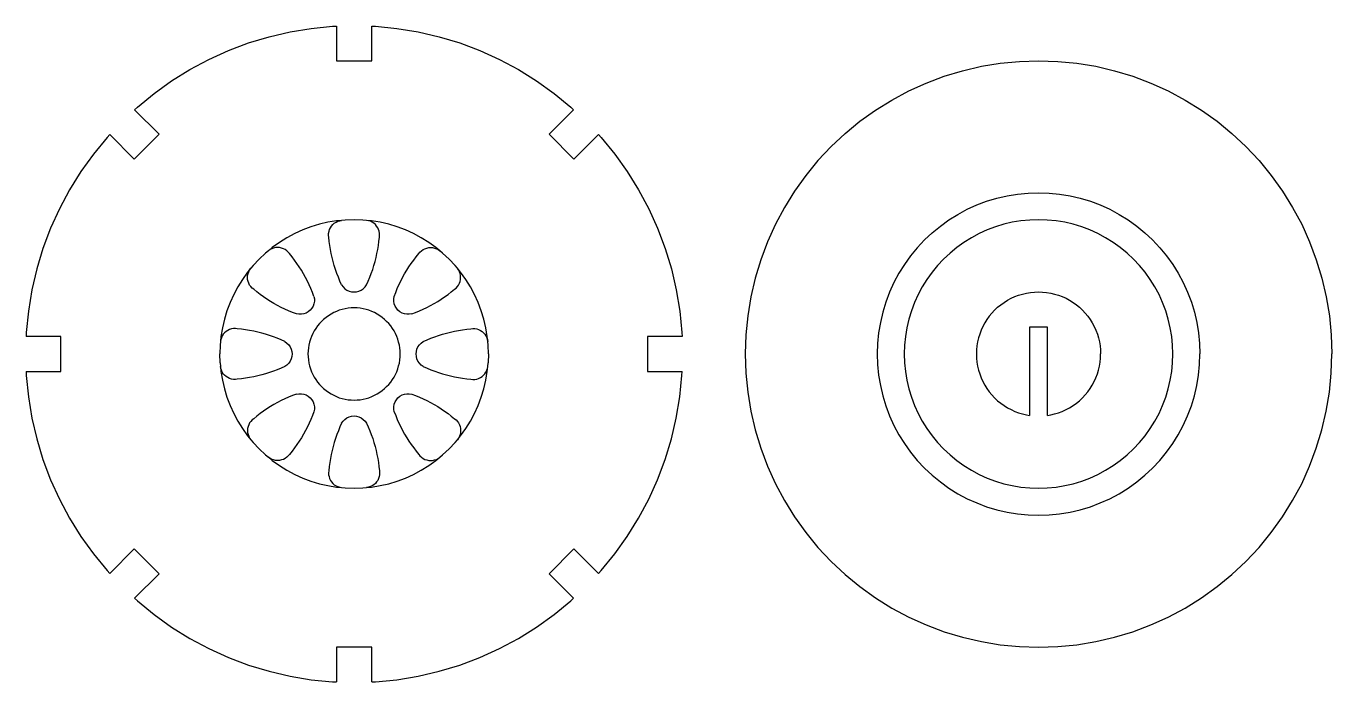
# Model space of a CAD drawing. Extents: x -264 to 264, y -276 to 276.
# Drawn here: x 111.2 to 254.2, y -28.7 to 43.1 of the extents above; entities that cross this region are included whole.
import ezdxf

# ---------------------------------------------------------------- set-up
doc = ezdxf.new("R2010")
doc.units = 0
doc.header["$MEASUREMENT"] = 0
doc.layers.get('0').update_dxf_attribs({"linetype": 'CONTINUOUS'})

msp = doc.modelspace()

# ---------------------------------------------------------------- linework, layer by layer
for p, q in [((142.42, 42.84), (144.76, 43.07)), ((144.76, 43.07), (145.19, 43.08)), ((145.19, 43.08), (145.19, 39.29)), ((149.04, 43.08), (149.47, 43.07)), ((149.04, 39.29), (149.04, 43.08)), ((149.47, 43.07), (151.81, 42.84)), ((135.55, 41.24), (137.8, 41.92)), ((137.8, 41.92), (140.1, 42.46)), ((140.1, 42.46), (142.42, 42.84)), ((151.81, 42.84), (154.13, 42.46)), ((154.13, 42.46), (156.42, 41.92)), ((156.42, 41.92), (158.68, 41.24)), ((131.2, 39.44), (133.35, 40.41)), ((133.35, 40.41), (135.55, 41.24)), ((158.68, 41.24), (160.88, 40.41)), ((160.88, 40.41), (163.02, 39.44)), ((129.13, 38.33), (131.2, 39.44)), ((145.19, 39.29), (149.04, 39.29)), ((163.02, 39.44), (165.1, 38.33)), ((213.74, 38.2), (215.79, 38.68)), ((215.79, 38.68), (217.86, 39.02)), ((217.86, 39.02), (219.95, 39.22)), ((219.95, 39.22), (222.05, 39.29)), ((222.05, 39.29), (224.15, 39.22)), ((224.15, 39.22), (226.24, 39.02)), ((226.24, 39.02), (228.32, 38.68)), ((228.32, 38.68), (230.36, 38.2)), ((127.13, 37.08), (129.13, 38.33)), ((165.1, 38.33), (167.1, 37.08)), ((209.76, 36.85), (211.73, 37.59)), ((211.73, 37.59), (213.74, 38.2)), ((230.36, 38.2), (232.37, 37.59)), ((232.37, 37.59), (234.34, 36.85)), ((125.22, 35.71), (127.13, 37.08)), ((167.1, 37.08), (169.01, 35.71)), ((205.99, 34.99), (207.85, 35.98)), ((207.85, 35.98), (209.76, 36.85)), ((234.34, 36.85), (236.26, 35.98)), ((236.26, 35.98), (238.11, 34.99)), ((123.4, 34.22), (125.22, 35.71)), ((169.01, 35.71), (170.83, 34.22)), ((204.21, 33.88), (205.99, 34.99)), ((238.11, 34.99), (239.89, 33.88)), ((123.08, 33.93), (123.4, 34.22)), ((125.76, 31.25), (123.08, 33.93)), ((171.14, 33.93), (168.46, 31.25)), ((170.83, 34.22), (171.14, 33.93)), ((202.5, 32.66), (204.21, 33.88)), ((239.89, 33.88), (241.6, 32.66)), ((200.88, 31.32), (202.5, 32.66)), ((241.6, 32.66), (243.23, 31.32)), ((120.07, 30.89), (118.58, 29.07)), ((120.36, 31.21), (120.07, 30.89)), ((120.36, 31.21), (123.04, 28.53)), ((123.04, 28.53), (125.76, 31.25)), ((168.46, 31.25), (171.18, 28.53)), ((171.18, 28.53), (173.86, 31.21)), ((173.86, 31.21), (174.16, 30.89)), ((174.16, 30.89), (175.65, 29.07)), ((199.34, 29.89), (200.88, 31.32)), ((243.23, 31.32), (244.76, 29.89)), ((118.58, 29.07), (117.21, 27.16)), ((175.65, 29.07), (177.02, 27.16)), ((199.34, 29.89), (197.9, 28.35)), ((244.76, 29.89), (246.2, 28.35)), ((197.9, 28.35), (196.57, 26.73)), ((246.2, 28.35), (247.53, 26.73)), ((117.21, 27.16), (115.96, 25.16)), ((177.02, 27.16), (178.27, 25.16)), ((196.57, 26.73), (195.35, 25.02)), ((247.53, 26.73), (248.76, 25.02)), ((115.96, 25.16), (114.85, 23.09)), ((178.27, 25.16), (179.37, 23.09)), ((195.35, 25.02), (194.24, 23.23)), ((217.48, 24.24), (218.6, 24.5)), ((218.6, 24.5), (219.75, 24.69)), ((219.75, 24.69), (220.9, 24.8)), ((220.9, 24.8), (222.05, 24.84)), ((222.05, 24.84), (223.21, 24.8)), ((223.21, 24.8), (224.36, 24.69)), ((224.36, 24.69), (225.5, 24.5)), ((225.5, 24.5), (226.62, 24.24)), ((248.76, 25.02), (249.86, 23.23)), ((114.85, 23.09), (113.88, 20.94)), ((179.37, 23.09), (180.35, 20.94)), ((194.24, 23.23), (193.25, 21.38)), ((213.22, 22.47), (214.24, 23.02)), ((214.24, 23.02), (215.29, 23.5)), ((215.29, 23.5), (216.37, 23.9)), ((216.37, 23.9), (217.48, 24.24)), ((226.62, 24.24), (227.73, 23.9)), ((227.73, 23.9), (228.81, 23.5)), ((228.81, 23.5), (229.86, 23.02)), ((229.86, 23.02), (230.88, 22.47)), ((249.86, 23.23), (250.86, 21.38)), ((144.25, 21.6), (143.31, 21.38)), ((145.19, 21.75), (144.25, 21.6)), ((144.79, 21.35), (144.95, 21.5)), ((144.95, 21.5), (145.14, 21.61)), ((145.14, 21.61), (145.33, 21.71)), ((145.75, 21.81), (145.19, 21.75)), ((145.33, 21.71), (145.54, 21.77)), ((145.54, 21.77), (145.75, 21.81)), ((146.15, 21.85), (145.75, 21.81)), ((147.11, 21.88), (146.15, 21.85)), ((148.08, 21.85), (147.11, 21.88)), ((148.47, 21.81), (148.08, 21.85)), ((149.03, 21.75), (148.47, 21.81)), ((148.69, 21.77), (148.47, 21.81)), ((148.9, 21.71), (148.69, 21.77)), ((149.09, 21.61), (148.9, 21.71)), ((149.98, 21.6), (149.03, 21.75)), ((149.27, 21.5), (149.09, 21.61)), ((149.44, 21.35), (149.27, 21.5)), ((150.92, 21.38), (149.98, 21.6)), ((211.3, 21.19), (212.24, 21.86)), ((212.24, 21.86), (213.22, 22.47)), ((219.18, 21.6), (218.25, 21.38)), ((220.13, 21.75), (219.18, 21.6)), ((221.09, 21.85), (220.13, 21.75)), ((222.05, 21.88), (221.09, 21.85)), ((223.01, 21.85), (222.05, 21.88)), ((223.97, 21.75), (223.01, 21.85)), ((224.92, 21.6), (223.97, 21.75)), ((225.86, 21.38), (224.92, 21.6)), ((230.88, 22.47), (231.86, 21.86)), ((231.86, 21.86), (232.8, 21.19)), ((113.88, 20.94), (113.05, 18.74)), ((140.61, 20.36), (139.76, 19.91)), ((141.49, 20.76), (140.61, 20.36)), ((142.39, 21.1), (141.49, 20.76)), ((143.31, 21.38), (142.39, 21.1)), ((144.33, 20.39), (144.37, 20.61)), ((144.33, 20.17), (144.33, 20.39)), ((144.35, 19.96), (144.33, 20.17)), ((144.37, 20.61), (144.44, 20.81)), ((144.44, 20.81), (144.53, 21.01)), ((144.53, 21.01), (144.65, 21.19)), ((144.65, 21.19), (144.79, 21.35)), ((149.58, 21.19), (149.44, 21.35)), ((149.7, 21.01), (149.58, 21.19)), ((149.79, 20.81), (149.7, 21.01)), ((149.86, 20.61), (149.79, 20.81)), ((149.89, 20.39), (149.86, 20.61)), ((149.88, 19.96), (149.9, 20.17)), ((149.9, 20.17), (149.89, 20.39)), ((151.84, 21.1), (150.92, 21.38)), ((152.74, 20.76), (151.84, 21.1)), ((153.62, 20.36), (152.74, 20.76)), ((154.46, 19.91), (153.62, 20.36)), ((180.35, 20.94), (181.18, 18.74)), ((193.25, 21.38), (192.38, 19.47)), ((209.56, 19.67), (210.4, 20.46)), ((210.4, 20.46), (211.3, 21.19)), ((215.55, 20.36), (214.7, 19.91)), ((216.42, 20.76), (215.55, 20.36)), ((217.33, 21.1), (216.42, 20.76)), ((218.25, 21.38), (217.33, 21.1)), ((226.78, 21.1), (225.86, 21.38)), ((227.68, 20.76), (226.78, 21.1)), ((228.55, 20.36), (227.68, 20.76)), ((229.4, 19.91), (228.55, 20.36)), ((232.8, 21.19), (233.7, 20.46)), ((233.7, 20.46), (234.54, 19.67)), ((250.86, 21.38), (251.72, 19.47)), ((113.05, 18.74), (112.37, 16.49)), ((138.16, 18.84), (137.73, 18.48)), ((137.91, 18.61), (137.73, 18.48)), ((138.1, 18.71), (137.91, 18.61)), ((138.3, 18.78), (138.1, 18.71)), ((138.95, 19.4), (138.16, 18.84)), ((138.52, 18.83), (138.3, 18.78)), ((138.73, 18.84), (138.52, 18.83)), ((138.95, 18.83), (138.73, 18.84)), ((139.76, 19.91), (138.95, 19.4)), ((139.16, 18.78), (138.95, 18.83)), ((139.37, 18.71), (139.16, 18.78)), ((139.56, 18.61), (139.37, 18.71)), ((139.74, 18.49), (139.56, 18.61)), ((144.39, 19.51), (144.35, 19.96)), ((144.45, 19.06), (144.39, 19.51)), ((144.52, 18.61), (144.45, 19.06)), ((144.61, 18.17), (144.52, 18.61)), ((149.62, 18.17), (149.7, 18.61)), ((149.7, 18.61), (149.77, 19.06)), ((149.77, 19.06), (149.83, 19.51)), ((149.83, 19.51), (149.88, 19.96)), ((155.28, 19.4), (154.46, 19.91)), ((154.49, 18.49), (154.67, 18.61)), ((154.67, 18.61), (154.86, 18.71)), ((154.86, 18.71), (155.07, 18.78)), ((155.07, 18.78), (155.28, 18.83)), ((156.06, 18.84), (155.28, 19.4)), ((155.28, 18.83), (155.5, 18.84)), ((155.5, 18.84), (155.71, 18.83)), ((155.71, 18.83), (155.92, 18.78)), ((155.92, 18.78), (156.13, 18.71)), ((156.5, 18.48), (156.06, 18.84)), ((156.13, 18.71), (156.32, 18.61)), ((156.32, 18.61), (156.5, 18.48)), ((181.18, 18.74), (181.86, 16.49)), ((192.38, 19.47), (191.64, 17.5)), ((208.77, 18.82), (208.04, 17.93)), ((209.56, 19.67), (208.77, 18.82)), ((213.1, 18.84), (212.36, 18.23)), ((213.88, 19.4), (213.1, 18.84)), ((214.7, 19.91), (213.88, 19.4)), ((230.22, 19.4), (229.4, 19.91)), ((231, 18.84), (230.22, 19.4)), ((231.74, 18.23), (231, 18.84)), ((234.54, 19.67), (235.33, 18.82)), ((235.33, 18.82), (236.06, 17.93)), ((251.72, 19.47), (252.46, 17.5)), ((136.06, 16.87), (136.72, 17.57)), ((137.42, 18.23), (136.72, 17.57)), ((137.73, 18.48), (137.42, 18.23)), ((139.89, 18.34), (139.74, 18.49)), ((140.03, 18.17), (139.89, 18.34)), ((140.32, 17.82), (140.03, 18.17)), ((140.59, 17.46), (140.32, 17.82)), ((140.86, 17.1), (140.59, 17.46)), ((144.71, 17.73), (144.61, 18.17)), ((144.82, 17.29), (144.71, 17.73)), ((144.94, 16.86), (144.82, 17.29)), ((149.28, 16.86), (149.41, 17.29)), ((149.41, 17.29), (149.52, 17.73)), ((149.52, 17.73), (149.62, 18.17)), ((153.37, 17.1), (153.64, 17.46)), ((153.64, 17.46), (153.91, 17.82)), ((153.91, 17.82), (154.2, 18.17)), ((154.2, 18.17), (154.33, 18.34)), ((154.33, 18.34), (154.49, 18.49)), ((156.81, 18.23), (156.5, 18.48)), ((157.51, 17.57), (156.81, 18.23)), ((158.17, 16.87), (157.51, 17.57)), ((191.64, 17.5), (191.03, 15.49)), ((208.04, 17.93), (207.36, 16.99)), ((211.66, 17.57), (211, 16.87)), ((212.36, 18.23), (211.66, 17.57)), ((232.45, 17.57), (231.74, 18.23)), ((233.1, 16.87), (232.45, 17.57)), ((236.06, 17.93), (236.74, 16.99)), ((252.46, 17.5), (253.07, 15.49)), ((112.37, 16.49), (111.83, 14.19)), ((135.45, 16.13), (134.89, 15.34)), ((135.81, 16.56), (135.45, 16.13)), ((135.45, 15.56), (135.46, 15.77)), ((135.46, 15.77), (135.51, 15.99)), ((135.51, 15.99), (135.58, 16.19)), ((135.58, 16.19), (135.68, 16.38)), ((135.68, 16.38), (135.81, 16.56)), ((136.06, 16.87), (135.81, 16.56)), ((141.11, 16.72), (140.86, 17.1)), ((141.35, 16.34), (141.11, 16.72)), ((141.58, 15.95), (141.35, 16.34)), ((141.8, 15.56), (141.58, 15.95)), ((145.08, 16.43), (144.94, 16.86)), ((145.23, 16), (145.08, 16.43)), ((145.39, 15.58), (145.23, 16)), ((148.84, 15.58), (149, 16)), ((149, 16), (149.15, 16.43)), ((149.15, 16.43), (149.28, 16.86)), ((152.42, 15.56), (152.64, 15.95)), ((152.64, 15.95), (152.88, 16.34)), ((152.88, 16.34), (153.12, 16.72)), ((153.12, 16.72), (153.37, 17.1)), ((158.42, 16.56), (158.17, 16.87)), ((158.78, 16.13), (158.42, 16.56)), ((158.55, 16.38), (158.42, 16.56)), ((158.65, 16.19), (158.55, 16.38)), ((158.72, 15.99), (158.65, 16.19)), ((158.77, 15.77), (158.72, 15.99)), ((158.78, 15.56), (158.77, 15.77)), ((159.34, 15.34), (158.78, 16.13)), ((181.86, 16.49), (182.39, 14.19)), ((206.75, 16.01), (206.21, 14.99)), ((207.36, 16.99), (206.75, 16.01)), ((210.39, 16.13), (209.83, 15.34)), ((211, 16.87), (210.39, 16.13)), ((233.72, 16.13), (233.1, 16.87)), ((234.28, 15.34), (233.72, 16.13)), ((236.74, 16.99), (237.35, 16.01)), ((237.35, 16.01), (237.89, 14.99)), ((134.38, 14.53), (133.93, 13.68)), ((134.89, 15.34), (134.38, 14.53)), ((135.46, 15.34), (135.45, 15.56)), ((135.5, 15.13), (135.46, 15.34)), ((135.58, 14.92), (135.5, 15.13)), ((135.68, 14.73), (135.58, 14.92)), ((135.8, 14.55), (135.68, 14.73)), ((135.95, 14.4), (135.8, 14.55)), ((136.12, 14.26), (135.95, 14.4)), ((142.01, 15.16), (141.8, 15.56)), ((142.21, 14.75), (142.01, 15.16)), ((142.39, 14.34), (142.21, 14.75)), ((142.56, 13.92), (142.39, 14.34)), ((145.57, 15.16), (145.39, 15.58)), ((145.75, 14.75), (145.57, 15.16)), ((145.75, 14.75), (145.91, 14.53)), ((145.91, 14.53), (146.1, 14.33)), ((146.1, 14.33), (146.33, 14.18)), ((147.9, 14.18), (148.12, 14.33)), ((148.12, 14.33), (148.32, 14.53)), ((148.32, 14.53), (148.47, 14.75)), ((148.47, 14.75), (148.66, 15.16)), ((148.66, 15.16), (148.84, 15.58)), ((151.67, 13.92), (151.84, 14.34)), ((151.84, 14.34), (152.02, 14.75)), ((152.02, 14.75), (152.22, 15.16)), ((152.22, 15.16), (152.42, 15.56)), ((158.11, 14.26), (158.28, 14.4)), ((158.28, 14.4), (158.42, 14.55)), ((158.42, 14.55), (158.55, 14.73)), ((158.55, 14.73), (158.65, 14.92)), ((158.65, 14.92), (158.72, 15.13)), ((158.72, 15.13), (158.77, 15.34)), ((158.77, 15.34), (158.78, 15.56)), ((159.85, 14.53), (159.34, 15.34)), ((160.3, 13.68), (159.85, 14.53)), ((191.03, 15.49), (190.55, 13.44)), ((206.21, 14.99), (205.73, 13.94)), ((209.32, 14.53), (208.87, 13.68)), ((209.83, 15.34), (209.32, 14.53)), ((234.78, 14.53), (234.28, 15.34)), ((235.24, 13.68), (234.78, 14.53)), ((237.89, 14.99), (238.37, 13.94)), ((253.07, 15.49), (253.55, 13.44)), ((111.83, 14.19), (111.45, 11.87)), ((133.93, 13.68), (133.53, 12.8)), ((136.47, 13.97), (136.12, 14.26)), ((136.83, 13.7), (136.47, 13.97)), ((137.19, 13.43), (136.83, 13.7)), ((137.57, 13.18), (137.19, 13.43)), ((137.95, 12.94), (137.57, 13.18)), ((138.34, 12.71), (137.95, 12.94)), ((142.72, 13.49), (142.56, 13.92)), ((142.72, 13.49), (142.77, 13.22)), ((142.77, 12.95), (142.72, 12.68)), ((142.77, 13.22), (142.77, 12.95)), ((146.33, 14.18), (146.58, 14.06)), ((146.58, 14.06), (146.84, 13.99)), ((146.84, 13.99), (147.11, 13.97)), ((147.11, 13.97), (147.39, 13.99)), ((147.39, 13.99), (147.65, 14.06)), ((147.65, 14.06), (147.9, 14.18)), ((151.46, 13.22), (151.51, 13.49)), ((151.46, 12.95), (151.46, 13.22)), ((151.51, 12.68), (151.46, 12.95)), ((151.51, 13.49), (151.67, 13.92)), ((155.89, 12.71), (156.28, 12.94)), ((156.28, 12.94), (156.66, 13.18)), ((156.66, 13.18), (157.03, 13.43)), ((157.03, 13.43), (157.4, 13.7)), ((157.4, 13.7), (157.76, 13.97)), ((157.76, 13.97), (158.11, 14.26)), ((160.7, 12.8), (160.3, 13.68)), ((182.39, 14.19), (182.78, 11.87)), ((190.55, 13.44), (190.21, 11.37)), ((205.73, 13.94), (205.32, 12.85)), ((208.87, 13.68), (208.47, 12.8)), ((218.27, 12.83), (218.65, 13.07)), ((218.65, 13.07), (219.04, 13.28)), ((219.04, 13.28), (219.45, 13.46)), ((219.45, 13.46), (219.87, 13.62)), ((219.87, 13.62), (220.29, 13.74)), ((220.29, 13.74), (220.72, 13.85)), ((220.72, 13.85), (221.16, 13.92)), ((221.16, 13.92), (221.61, 13.96)), ((221.61, 13.96), (222.05, 13.98)), ((222.05, 13.98), (222.5, 13.96)), ((222.5, 13.96), (222.94, 13.92)), ((222.94, 13.92), (223.38, 13.85)), ((223.38, 13.85), (223.81, 13.74)), ((223.81, 13.74), (224.24, 13.62)), ((224.24, 13.62), (224.65, 13.46)), ((224.65, 13.46), (225.06, 13.28)), ((225.06, 13.28), (225.45, 13.07)), ((225.45, 13.07), (225.83, 12.83)), ((235.63, 12.8), (235.24, 13.68)), ((238.37, 13.94), (238.78, 12.85)), ((253.55, 13.44), (253.89, 11.37)), ((111.45, 11.87), (111.22, 9.53)), ((133.19, 11.9), (132.91, 10.98)), ((133.53, 12.8), (133.19, 11.9)), ((138.73, 12.49), (138.34, 12.71)), ((139.13, 12.28), (138.73, 12.49)), ((139.54, 12.08), (139.13, 12.28)), ((139.95, 11.9), (139.54, 12.08)), ((140.37, 11.73), (139.95, 11.9)), ((140.8, 11.57), (140.37, 11.73)), ((141.06, 11.52), (140.8, 11.57)), ((141.34, 11.52), (141.06, 11.52)), ((141.61, 11.57), (141.34, 11.52)), ((141.87, 11.66), (141.61, 11.57)), ((142.1, 11.8), (141.87, 11.66)), ((142.31, 11.98), (142.1, 11.8)), ((142.49, 12.19), (142.31, 11.98)), ((142.63, 12.42), (142.49, 12.19)), ((142.72, 12.68), (142.63, 12.42)), ((144.59, 11.55), (144.31, 11.37)), ((144.88, 11.71), (144.59, 11.55)), ((145.18, 11.84), (144.88, 11.71)), ((145.49, 11.96), (145.18, 11.84)), ((145.81, 12.05), (145.49, 11.96)), ((146.13, 12.13), (145.81, 12.05)), ((146.45, 12.18), (146.13, 12.13)), ((146.78, 12.22), (146.45, 12.18)), ((147.11, 12.23), (146.78, 12.22)), ((147.44, 12.22), (147.11, 12.23)), ((147.77, 12.18), (147.44, 12.22)), ((148.1, 12.13), (147.77, 12.18)), ((148.42, 12.05), (148.1, 12.13)), ((148.74, 11.96), (148.42, 12.05)), ((149.05, 11.84), (148.74, 11.96)), ((149.35, 11.71), (149.05, 11.84)), ((149.64, 11.55), (149.35, 11.71)), ((149.92, 11.37), (149.64, 11.55)), ((151.6, 12.42), (151.51, 12.68)), ((151.74, 12.19), (151.6, 12.42)), ((151.91, 11.98), (151.74, 12.19)), ((152.12, 11.8), (151.91, 11.98)), ((152.36, 11.66), (152.12, 11.8)), ((152.62, 11.57), (152.36, 11.66)), ((152.89, 11.52), (152.62, 11.57)), ((153.16, 11.52), (152.89, 11.52)), ((153.43, 11.57), (153.16, 11.52)), ((153.43, 11.57), (153.85, 11.73)), ((153.85, 11.73), (154.27, 11.9)), ((154.27, 11.9), (154.69, 12.08)), ((154.69, 12.08), (155.09, 12.28)), ((155.09, 12.28), (155.49, 12.49)), ((155.49, 12.49), (155.89, 12.71)), ((161.04, 11.9), (160.7, 12.8)), ((161.31, 10.98), (161.04, 11.9)), ((182.78, 11.87), (183.01, 9.53)), ((204.99, 11.75), (204.73, 10.62)), ((205.32, 12.85), (204.99, 11.75)), ((208.13, 11.9), (207.85, 10.98)), ((208.47, 12.8), (208.13, 11.9)), ((216.94, 11.66), (216.66, 11.32)), ((217.24, 11.98), (216.94, 11.66)), ((217.24, 11.98), (217.57, 12.29)), ((217.57, 12.29), (217.91, 12.57)), ((217.91, 12.57), (218.27, 12.83)), ((225.83, 12.83), (226.19, 12.57)), ((226.19, 12.57), (226.54, 12.29)), ((226.54, 12.29), (226.86, 11.98)), ((226.86, 11.98), (227.16, 11.66)), ((227.16, 11.66), (227.45, 11.32)), ((235.97, 11.9), (235.63, 12.8)), ((236.25, 10.98), (235.97, 11.9)), ((238.78, 12.85), (239.11, 11.75)), ((239.11, 11.75), (239.38, 10.62)), ((132.69, 10.04), (132.54, 9.09)), ((132.91, 10.98), (132.69, 10.04)), ((143.11, 10.25), (142.91, 9.98)), ((143.32, 10.51), (143.11, 10.25)), ((143.54, 10.75), (143.32, 10.51)), ((143.78, 10.97), (143.54, 10.75)), ((144.04, 11.18), (143.78, 10.97)), ((144.31, 11.37), (144.04, 11.18)), ((150.19, 11.18), (149.92, 11.37)), ((150.44, 10.97), (150.19, 11.18)), ((150.68, 10.75), (150.44, 10.97)), ((150.91, 10.51), (150.68, 10.75)), ((151.12, 10.25), (150.91, 10.51)), ((151.31, 9.98), (151.12, 10.25)), ((161.53, 10.04), (161.31, 10.98)), ((161.69, 9.09), (161.53, 10.04)), ((190.21, 11.37), (190, 9.28)), ((204.73, 10.62), (204.54, 9.48)), ((207.63, 10.04), (207.47, 9.09)), ((207.85, 10.98), (207.63, 10.04)), ((215.95, 10.18), (215.77, 9.78)), ((216.16, 10.58), (215.95, 10.18)), ((216.4, 10.95), (216.16, 10.58)), ((216.66, 11.32), (216.4, 10.95)), ((221.05, 10.13), (221.05, 0.45)), ((223.05, 10.13), (221.05, 10.13)), ((223.05, 0.45), (223.05, 10.13)), ((227.45, 11.32), (227.71, 10.95)), ((227.71, 10.95), (227.94, 10.58)), ((227.94, 10.58), (228.15, 10.18)), ((228.15, 10.18), (228.33, 9.78)), ((236.47, 10.04), (236.25, 10.98)), ((236.63, 9.09), (236.47, 10.04)), ((239.38, 10.62), (239.56, 9.48)), ((253.89, 11.37), (254.1, 9.28)), ((111.22, 9.53), (111.21, 9.1)), ((115, 9.1), (111.21, 9.1)), ((115, 5.25), (115, 9.1)), ((132.54, 9.09), (132.48, 8.54)), ((132.52, 8.75), (132.48, 8.54)), ((132.58, 8.96), (132.52, 8.75)), ((132.68, 9.15), (132.58, 8.96)), ((132.79, 9.34), (132.68, 9.15)), ((132.94, 9.5), (132.79, 9.34)), ((133.1, 9.64), (132.94, 9.5)), ((133.28, 9.76), (133.1, 9.64)), ((133.48, 9.85), (133.28, 9.76)), ((133.68, 9.92), (133.48, 9.85)), ((133.9, 9.96), (133.68, 9.92)), ((134.12, 9.96), (133.9, 9.96)), ((134.33, 9.94), (134.12, 9.96)), ((134.78, 9.9), (134.33, 9.94)), ((135.23, 9.84), (134.78, 9.9)), ((135.67, 9.76), (135.23, 9.84)), ((136.12, 9.68), (135.67, 9.76)), ((136.56, 9.58), (136.12, 9.68)), ((137, 9.47), (136.56, 9.58)), ((137.43, 9.35), (137, 9.47)), ((137.86, 9.21), (137.43, 9.35)), ((138.29, 9.06), (137.86, 9.21)), ((138.71, 8.9), (138.29, 9.06)), ((139.13, 8.72), (138.71, 8.9)), ((139.54, 8.54), (139.13, 8.72)), ((142.33, 8.8), (142.24, 8.48)), ((142.45, 9.11), (142.33, 8.8)), ((142.58, 9.41), (142.45, 9.11)), ((142.74, 9.7), (142.58, 9.41)), ((142.91, 9.98), (142.74, 9.7)), ((151.49, 9.7), (151.31, 9.98)), ((151.64, 9.41), (151.49, 9.7)), ((151.78, 9.11), (151.64, 9.41)), ((151.9, 8.8), (151.78, 9.11)), ((151.99, 8.48), (151.9, 8.8)), ((154.69, 8.54), (155.1, 8.72)), ((155.1, 8.72), (155.52, 8.9)), ((155.52, 8.9), (155.94, 9.06)), ((155.94, 9.06), (156.36, 9.21)), ((156.36, 9.21), (156.8, 9.35)), ((156.8, 9.35), (157.23, 9.47)), ((157.23, 9.47), (157.67, 9.58)), ((157.67, 9.58), (158.11, 9.68)), ((158.11, 9.68), (158.55, 9.76)), ((158.55, 9.76), (159, 9.84)), ((159, 9.84), (159.45, 9.9)), ((159.45, 9.9), (159.9, 9.94)), ((159.9, 9.94), (160.11, 9.96)), ((160.11, 9.96), (160.33, 9.96)), ((160.33, 9.96), (160.54, 9.92)), ((160.54, 9.92), (160.75, 9.85)), ((160.75, 9.85), (160.95, 9.76)), ((160.95, 9.76), (161.13, 9.64)), ((161.13, 9.64), (161.29, 9.5)), ((161.29, 9.5), (161.43, 9.34)), ((161.43, 9.34), (161.55, 9.15)), ((161.55, 9.15), (161.64, 8.96)), ((161.64, 8.96), (161.71, 8.75)), ((161.74, 8.54), (161.69, 9.09)), ((161.71, 8.75), (161.74, 8.54)), ((179.23, 9.1), (179.23, 5.25)), ((183.02, 9.1), (179.23, 9.1)), ((183.01, 9.53), (183.02, 9.1)), ((190, 9.28), (189.93, 7.18)), ((204.54, 9.48), (204.42, 8.33)), ((207.47, 9.09), (207.38, 8.14)), ((215.48, 8.94), (215.38, 8.5)), ((215.61, 9.36), (215.48, 8.94)), ((215.77, 9.78), (215.61, 9.36)), ((228.33, 9.78), (228.49, 9.36)), ((228.49, 9.36), (228.62, 8.94)), ((228.62, 8.94), (228.72, 8.5)), ((236.72, 8.14), (236.63, 9.09)), ((239.56, 9.48), (239.68, 8.33)), ((254.1, 9.28), (254.17, 7.18)), ((132.44, 8.14), (132.41, 7.18)), ((132.44, 6.21), (132.41, 7.18)), ((132.48, 8.54), (132.44, 8.14)), ((139.54, 8.54), (139.76, 8.38)), ((139.76, 8.38), (139.96, 8.19)), ((139.96, 8.19), (140.11, 7.96)), ((140.11, 7.96), (140.23, 7.71)), ((140.23, 7.71), (140.3, 7.45)), ((140.3, 7.45), (140.32, 7.18)), ((140.32, 7.18), (140.3, 6.9)), ((142.07, 7.51), (142.06, 7.18)), ((142.06, 7.18), (142.07, 6.85)), ((142.11, 7.84), (142.07, 7.51)), ((142.16, 8.16), (142.11, 7.84)), ((142.24, 8.48), (142.16, 8.16)), ((152.07, 8.16), (151.99, 8.48)), ((152.12, 7.84), (152.07, 8.16)), ((152.15, 7.51), (152.12, 7.84)), ((152.16, 7.18), (152.15, 7.51)), ((152.15, 6.85), (152.16, 7.18)), ((153.9, 7.18), (153.93, 7.45)), ((153.93, 6.9), (153.9, 7.18)), ((153.93, 7.45), (154, 7.71)), ((154, 7.71), (154.11, 7.96)), ((154.11, 7.96), (154.27, 8.19)), ((154.27, 8.19), (154.46, 8.38)), ((154.46, 8.38), (154.69, 8.54)), ((161.78, 8.14), (161.74, 8.54)), ((161.82, 7.18), (161.78, 8.14)), ((161.82, 7.18), (161.78, 6.21)), ((189.93, 7.18), (190, 5.08)), ((204.42, 8.33), (204.39, 7.18)), ((204.39, 7.18), (204.42, 6.02)), ((207.38, 8.14), (207.35, 7.18)), ((207.35, 7.18), (207.38, 6.21)), ((215.26, 7.62), (215.25, 7.18)), ((215.25, 7.18), (215.26, 6.73)), ((215.31, 8.06), (215.26, 7.62)), ((215.38, 8.5), (215.31, 8.06)), ((228.72, 8.5), (228.79, 8.06)), ((228.79, 8.06), (228.84, 7.62)), ((228.84, 7.62), (228.85, 7.18)), ((228.84, 6.73), (228.85, 7.18)), ((236.75, 7.18), (236.72, 8.14)), ((236.72, 6.21), (236.75, 7.18)), ((239.68, 8.33), (239.72, 7.18)), ((239.68, 6.02), (239.72, 7.18)), ((254.1, 5.08), (254.17, 7.18)), ((132.44, 6.21), (132.48, 5.82)), ((132.48, 5.82), (132.54, 5.26)), ((132.52, 5.6), (132.48, 5.82)), ((139.54, 5.82), (139.13, 5.63)), ((139.76, 5.97), (139.54, 5.82)), ((139.96, 6.17), (139.76, 5.97)), ((140.11, 6.39), (139.96, 6.17)), ((140.23, 6.64), (140.11, 6.39)), ((140.3, 6.9), (140.23, 6.64)), ((142.07, 6.85), (142.11, 6.52)), ((142.11, 6.52), (142.16, 6.19)), ((142.16, 6.19), (142.24, 5.87)), ((142.24, 5.87), (142.33, 5.55)), ((151.9, 5.55), (151.99, 5.87)), ((151.99, 5.87), (152.07, 6.19)), ((152.07, 6.19), (152.12, 6.52)), ((152.12, 6.52), (152.15, 6.85)), ((154, 6.64), (153.93, 6.9)), ((154.11, 6.39), (154, 6.64)), ((154.27, 6.17), (154.11, 6.39)), ((154.46, 5.97), (154.27, 6.17)), ((154.69, 5.82), (154.46, 5.97)), ((154.69, 5.82), (155.1, 5.63)), ((161.69, 5.26), (161.74, 5.82)), ((161.71, 5.6), (161.74, 5.82)), ((161.74, 5.82), (161.78, 6.21)), ((204.42, 6.02), (204.54, 4.87)), ((207.38, 6.21), (207.47, 5.26)), ((215.26, 6.73), (215.31, 6.29)), ((215.31, 6.29), (215.38, 5.85)), ((215.38, 5.85), (215.48, 5.42)), ((228.62, 5.42), (228.72, 5.85)), ((228.72, 5.85), (228.79, 6.29)), ((228.79, 6.29), (228.84, 6.73)), ((236.63, 5.26), (236.72, 6.21)), ((239.56, 4.87), (239.68, 6.02)), ((111.21, 5.25), (115, 5.25)), ((111.21, 5.25), (111.22, 4.82)), ((111.22, 4.82), (111.45, 2.48)), ((132.58, 5.39), (132.52, 5.6)), ((132.54, 5.26), (132.69, 4.31)), ((132.68, 5.2), (132.58, 5.39)), ((132.79, 5.02), (132.68, 5.2)), ((132.69, 4.31), (132.91, 3.37)), ((132.94, 4.85), (132.79, 5.02)), ((133.1, 4.71), (132.94, 4.85)), ((133.28, 4.59), (133.1, 4.71)), ((133.48, 4.5), (133.28, 4.59)), ((133.68, 4.43), (133.48, 4.5)), ((133.9, 4.4), (133.68, 4.43)), ((134.12, 4.39), (133.9, 4.4)), ((134.33, 4.41), (134.12, 4.39)), ((134.78, 4.46), (134.33, 4.41)), ((135.23, 4.52), (134.78, 4.46)), ((135.67, 4.59), (135.23, 4.52)), ((136.12, 4.67), (135.67, 4.59)), ((136.56, 4.77), (136.12, 4.67)), ((137, 4.88), (136.56, 4.77)), ((137.43, 5.01), (137, 4.88)), ((137.86, 5.14), (137.43, 5.01)), ((138.29, 5.29), (137.86, 5.14)), ((138.71, 5.45), (138.29, 5.29)), ((139.13, 5.63), (138.71, 5.45)), ((142.33, 5.55), (142.45, 5.24)), ((142.45, 5.24), (142.58, 4.94)), ((142.58, 4.94), (142.74, 4.65)), ((142.74, 4.65), (142.91, 4.37)), ((142.91, 4.37), (143.11, 4.1)), ((151.12, 4.1), (151.31, 4.37)), ((151.31, 4.37), (151.49, 4.65)), ((151.49, 4.65), (151.64, 4.94)), ((151.64, 4.94), (151.78, 5.24)), ((151.78, 5.24), (151.9, 5.55)), ((155.1, 5.63), (155.52, 5.45)), ((155.52, 5.45), (155.94, 5.29)), ((155.94, 5.29), (156.36, 5.14)), ((156.36, 5.14), (156.8, 5.01)), ((156.8, 5.01), (157.23, 4.88)), ((157.23, 4.88), (157.67, 4.77)), ((157.67, 4.77), (158.11, 4.67)), ((158.11, 4.67), (158.55, 4.59)), ((158.55, 4.59), (159, 4.52)), ((159, 4.52), (159.45, 4.46)), ((159.45, 4.46), (159.9, 4.41)), ((159.9, 4.41), (160.11, 4.39)), ((160.11, 4.39), (160.33, 4.4)), ((160.33, 4.4), (160.54, 4.43)), ((160.54, 4.43), (160.75, 4.5)), ((160.75, 4.5), (160.95, 4.59)), ((160.95, 4.59), (161.13, 4.71)), ((161.13, 4.71), (161.29, 4.85)), ((161.29, 4.85), (161.43, 5.02)), ((161.31, 3.37), (161.53, 4.31)), ((161.43, 5.02), (161.55, 5.2)), ((161.53, 4.31), (161.69, 5.26)), ((161.55, 5.2), (161.64, 5.39)), ((161.64, 5.39), (161.71, 5.6)), ((179.23, 5.25), (183.02, 5.25)), ((182.78, 2.48), (183.01, 4.82)), ((183.01, 4.82), (183.02, 5.25)), ((190, 5.08), (190.21, 2.98)), ((204.54, 4.87), (204.73, 3.73)), ((207.47, 5.26), (207.63, 4.31)), ((207.63, 4.31), (207.85, 3.37)), ((215.48, 5.42), (215.61, 4.99)), ((215.61, 4.99), (215.77, 4.57)), ((215.77, 4.57), (215.95, 4.17)), ((228.15, 4.17), (228.33, 4.57)), ((228.33, 4.57), (228.49, 4.99)), ((228.49, 4.99), (228.62, 5.42)), ((236.25, 3.37), (236.47, 4.31)), ((236.47, 4.31), (236.63, 5.26)), ((239.38, 3.73), (239.56, 4.87)), ((253.89, 2.98), (254.1, 5.08)), ((132.91, 3.37), (133.19, 2.45)), ((143.11, 4.1), (143.32, 3.85)), ((143.32, 3.85), (143.54, 3.61)), ((143.54, 3.61), (143.78, 3.38)), ((143.78, 3.38), (144.04, 3.17)), ((144.04, 3.17), (144.31, 2.98)), ((144.31, 2.98), (144.59, 2.8)), ((149.64, 2.8), (149.92, 2.98)), ((149.92, 2.98), (150.19, 3.17)), ((150.19, 3.17), (150.44, 3.38)), ((150.44, 3.38), (150.68, 3.61)), ((150.68, 3.61), (150.91, 3.85)), ((150.91, 3.85), (151.12, 4.1)), ((161.04, 2.45), (161.31, 3.37)), ((190.21, 2.98), (190.55, 0.91)), ((204.73, 3.73), (204.99, 2.6)), ((207.85, 3.37), (208.13, 2.45)), ((215.95, 4.17), (216.16, 3.78)), ((216.16, 3.78), (216.4, 3.4)), ((216.4, 3.4), (216.66, 3.04)), ((216.66, 3.04), (216.94, 2.69)), ((227.16, 2.69), (227.45, 3.04)), ((227.45, 3.04), (227.71, 3.4)), ((227.71, 3.4), (227.94, 3.78)), ((227.94, 3.78), (228.15, 4.17)), ((235.97, 2.45), (236.25, 3.37)), ((239.11, 2.6), (239.38, 3.73)), ((253.55, 0.91), (253.89, 2.98)), ((111.45, 2.48), (111.83, 0.16)), ((133.19, 2.45), (133.53, 1.55)), ((133.53, 1.55), (133.93, 0.67)), ((138.34, 1.65), (137.95, 1.41)), ((138.73, 1.86), (138.34, 1.65)), ((139.13, 2.07), (138.73, 1.86)), ((139.54, 2.27), (139.13, 2.07)), ((139.95, 2.45), (139.54, 2.27)), ((140.37, 2.62), (139.95, 2.45)), ((140.8, 2.78), (140.37, 2.62)), ((140.8, 2.78), (141.06, 2.83)), ((141.06, 2.83), (141.34, 2.83)), ((141.34, 2.83), (141.61, 2.78)), ((141.61, 2.78), (141.87, 2.69)), ((141.87, 2.69), (142.1, 2.55)), ((142.1, 2.55), (142.31, 2.38)), ((142.31, 2.38), (142.49, 2.17)), ((142.49, 2.17), (142.63, 1.93)), ((142.63, 1.93), (142.72, 1.67)), ((142.72, 1.67), (142.77, 1.4)), ((144.59, 2.8), (144.88, 2.65)), ((144.88, 2.65), (145.18, 2.51)), ((145.18, 2.51), (145.49, 2.39)), ((145.49, 2.39), (145.81, 2.3)), ((145.81, 2.3), (146.13, 2.22)), ((146.13, 2.22), (146.45, 2.17)), ((146.45, 2.17), (146.78, 2.14)), ((146.78, 2.14), (147.11, 2.13)), ((147.11, 2.13), (147.44, 2.14)), ((147.44, 2.14), (147.77, 2.17)), ((147.77, 2.17), (148.1, 2.22)), ((148.1, 2.22), (148.42, 2.3)), ((148.42, 2.3), (148.74, 2.39)), ((148.74, 2.39), (149.05, 2.51)), ((149.05, 2.51), (149.35, 2.65)), ((149.35, 2.65), (149.64, 2.8)), ((151.46, 1.4), (151.51, 1.67)), ((151.51, 1.67), (151.6, 1.93)), ((151.6, 1.93), (151.74, 2.17)), ((151.74, 2.17), (151.91, 2.38)), ((151.91, 2.38), (152.12, 2.55)), ((152.12, 2.55), (152.36, 2.69)), ((152.36, 2.69), (152.62, 2.78)), ((152.62, 2.78), (152.89, 2.83)), ((152.89, 2.83), (153.16, 2.83)), ((153.16, 2.83), (153.43, 2.78)), ((153.43, 2.78), (153.85, 2.62)), ((153.85, 2.62), (154.27, 2.45)), ((154.27, 2.45), (154.69, 2.27)), ((154.69, 2.27), (155.09, 2.07)), ((155.09, 2.07), (155.49, 1.86)), ((155.49, 1.86), (155.89, 1.65)), ((155.89, 1.65), (156.28, 1.41)), ((160.3, 0.67), (160.7, 1.55)), ((160.7, 1.55), (161.04, 2.45)), ((182.39, 0.16), (182.78, 2.48)), ((204.99, 2.6), (205.32, 1.5)), ((205.32, 1.5), (205.73, 0.42)), ((208.13, 2.45), (208.47, 1.55)), ((208.47, 1.55), (208.87, 0.67)), ((216.94, 2.69), (217.24, 2.37)), ((217.24, 2.37), (217.57, 2.06)), ((217.57, 2.06), (217.91, 1.78)), ((217.91, 1.78), (218.27, 1.52)), ((218.27, 1.52), (218.65, 1.29)), ((225.45, 1.29), (225.83, 1.52)), ((225.83, 1.52), (226.19, 1.78)), ((226.19, 1.78), (226.54, 2.06)), ((226.54, 2.06), (226.86, 2.37)), ((226.86, 2.37), (227.16, 2.69)), ((235.24, 0.67), (235.63, 1.55)), ((235.63, 1.55), (235.97, 2.45)), ((238.37, 0.42), (238.78, 1.5)), ((238.78, 1.5), (239.11, 2.6)), ((111.83, 0.16), (112.37, -2.13)), ((133.93, 0.67), (134.38, -0.18)), ((136.12, 0.09), (135.95, -0.04)), ((136.47, 0.38), (136.12, 0.09)), ((136.83, 0.65), (136.47, 0.38)), ((137.19, 0.92), (136.83, 0.65)), ((137.57, 1.17), (137.19, 0.92)), ((137.95, 1.41), (137.57, 1.17)), ((142.39, 0.02), (142.21, -0.4)), ((142.56, 0.43), (142.39, 0.02)), ((142.72, 0.86), (142.56, 0.43)), ((142.77, 1.13), (142.72, 0.86)), ((142.77, 1.4), (142.77, 1.13)), ((145.91, -0.17), (146.1, 0.02)), ((146.1, 0.02), (146.33, 0.18)), ((146.33, 0.18), (146.58, 0.29)), ((146.58, 0.29), (146.84, 0.36)), ((146.84, 0.36), (147.11, 0.39)), ((147.11, 0.39), (147.39, 0.36)), ((147.39, 0.36), (147.65, 0.29)), ((147.65, 0.29), (147.9, 0.18)), ((147.9, 0.18), (148.12, 0.02)), ((148.12, 0.02), (148.32, -0.17)), ((151.46, 1.13), (151.46, 1.4)), ((151.51, 0.86), (151.46, 1.13)), ((151.51, 0.86), (151.67, 0.43)), ((151.67, 0.43), (151.84, 0.02)), ((151.84, 0.02), (152.02, -0.4)), ((156.28, 1.41), (156.66, 1.17)), ((156.66, 1.17), (157.03, 0.92)), ((157.03, 0.92), (157.4, 0.65)), ((157.4, 0.65), (157.76, 0.38)), ((157.76, 0.38), (158.11, 0.09)), ((158.11, 0.09), (158.28, -0.04)), ((159.85, -0.18), (160.3, 0.67)), ((181.86, -2.13), (182.39, 0.16)), ((190.55, 0.91), (191.03, -1.14)), ((205.73, 0.42), (206.21, -0.64)), ((208.87, 0.67), (209.32, -0.18)), ((218.65, 1.29), (219.04, 1.08)), ((219.04, 1.08), (219.45, 0.89)), ((219.45, 0.89), (219.87, 0.74)), ((219.87, 0.74), (220.29, 0.61)), ((220.29, 0.61), (220.72, 0.51)), ((220.72, 0.51), (221.05, 0.45)), ((223.05, 0.45), (223.38, 0.51)), ((223.38, 0.51), (223.81, 0.61)), ((223.81, 0.61), (224.24, 0.74)), ((224.24, 0.74), (224.65, 0.89)), ((224.65, 0.89), (225.06, 1.08)), ((225.06, 1.08), (225.45, 1.29)), ((234.78, -0.18), (235.24, 0.67)), ((237.89, -0.64), (238.37, 0.42)), ((253.07, -1.14), (253.55, 0.91)), ((134.38, -0.18), (134.89, -0.99)), ((134.89, -0.99), (135.45, -1.77)), ((135.46, -0.99), (135.45, -1.21)), ((135.45, -1.21), (135.46, -1.42)), ((135.5, -0.78), (135.46, -0.99)), ((135.46, -1.42), (135.51, -1.63)), ((135.58, -0.57), (135.5, -0.78)), ((135.68, -0.38), (135.58, -0.57)), ((135.8, -0.2), (135.68, -0.38)), ((135.95, -0.04), (135.8, -0.2)), ((141.8, -1.2), (141.58, -1.6)), ((142.01, -0.8), (141.8, -1.2)), ((142.21, -0.4), (142.01, -0.8)), ((145.39, -1.23), (145.23, -1.65)), ((145.57, -0.81), (145.39, -1.23)), ((145.75, -0.4), (145.57, -0.81)), ((145.75, -0.4), (145.91, -0.17)), ((148.32, -0.17), (148.47, -0.4)), ((148.47, -0.4), (148.66, -0.81)), ((148.66, -0.81), (148.84, -1.23)), ((148.84, -1.23), (149, -1.65)), ((152.02, -0.4), (152.22, -0.8)), ((152.22, -0.8), (152.42, -1.2)), ((152.42, -1.2), (152.64, -1.6)), ((158.28, -0.04), (158.42, -0.2)), ((158.42, -0.2), (158.55, -0.38)), ((158.55, -0.38), (158.65, -0.57)), ((158.65, -0.57), (158.72, -0.78)), ((158.72, -0.78), (158.77, -0.99)), ((158.77, -1.42), (158.72, -1.63)), ((158.77, -0.99), (158.78, -1.21)), ((158.78, -1.21), (158.77, -1.42)), ((158.78, -1.77), (159.34, -0.99)), ((159.34, -0.99), (159.85, -0.18)), ((191.03, -1.14), (191.64, -3.15)), ((206.21, -0.64), (206.75, -1.66)), ((209.32, -0.18), (209.83, -0.99)), ((209.83, -0.99), (210.39, -1.77)), ((233.72, -1.77), (234.28, -0.99)), ((234.28, -0.99), (234.78, -0.18)), ((237.35, -1.66), (237.89, -0.64)), ((252.46, -3.15), (253.07, -1.14)), ((112.37, -2.13), (113.05, -4.39)), ((135.45, -1.77), (135.81, -2.21)), ((135.51, -1.63), (135.58, -1.84)), ((135.58, -1.84), (135.68, -2.03)), ((135.68, -2.03), (135.81, -2.21)), ((135.81, -2.21), (136.06, -2.52)), ((136.06, -2.52), (136.72, -3.22)), ((140.86, -2.74), (140.59, -3.11)), ((141.11, -2.37), (140.86, -2.74)), ((141.35, -1.99), (141.11, -2.37)), ((141.58, -1.6), (141.35, -1.99)), ((144.94, -2.51), (144.82, -2.94)), ((145.08, -2.08), (144.94, -2.51)), ((145.23, -1.65), (145.08, -2.08)), ((149, -1.65), (149.15, -2.08)), ((149.15, -2.08), (149.28, -2.51)), ((149.28, -2.51), (149.41, -2.94)), ((152.64, -1.6), (152.88, -1.99)), ((152.88, -1.99), (153.12, -2.37)), ((153.12, -2.37), (153.37, -2.74)), ((153.37, -2.74), (153.64, -3.11)), ((158.17, -2.52), (157.51, -3.22)), ((158.17, -2.52), (158.42, -2.21)), ((158.42, -2.21), (158.78, -1.77)), ((158.55, -2.03), (158.42, -2.21)), ((158.65, -1.84), (158.55, -2.03)), ((158.72, -1.63), (158.65, -1.84)), ((181.18, -4.39), (181.86, -2.13)), ((206.75, -1.66), (207.36, -2.64)), ((207.36, -2.64), (208.04, -3.58)), ((210.39, -1.77), (211, -2.52)), ((211, -2.52), (211.66, -3.22)), ((232.45, -3.22), (233.1, -2.52)), ((233.1, -2.52), (233.72, -1.77)), ((236.06, -3.58), (236.74, -2.64)), ((236.74, -2.64), (237.35, -1.66)), ((137.42, -3.88), (136.72, -3.22)), ((137.42, -3.88), (137.73, -4.13)), ((137.73, -4.13), (138.16, -4.49)), ((137.91, -4.26), (137.73, -4.13)), ((138.1, -4.36), (137.91, -4.26)), ((139.56, -4.26), (139.37, -4.36)), ((139.74, -4.13), (139.56, -4.26)), ((139.89, -3.99), (139.74, -4.13)), ((140.03, -3.82), (139.89, -3.99)), ((140.32, -3.47), (140.03, -3.82)), ((140.59, -3.11), (140.32, -3.47)), ((144.52, -4.26), (144.45, -4.71)), ((144.61, -3.82), (144.52, -4.26)), ((144.71, -3.38), (144.61, -3.82)), ((144.82, -2.94), (144.71, -3.38)), ((149.41, -2.94), (149.52, -3.38)), ((149.52, -3.38), (149.62, -3.82)), ((149.62, -3.82), (149.7, -4.26)), ((149.7, -4.26), (149.77, -4.71)), ((153.64, -3.11), (153.91, -3.47)), ((153.91, -3.47), (154.2, -3.82)), ((154.2, -3.82), (154.33, -3.99)), ((154.33, -3.99), (154.49, -4.13)), ((154.49, -4.13), (154.67, -4.26)), ((154.67, -4.26), (154.86, -4.36)), ((156.06, -4.49), (156.5, -4.13)), ((156.13, -4.36), (156.32, -4.26)), ((156.32, -4.26), (156.5, -4.13)), ((156.5, -4.13), (156.81, -3.88)), ((157.51, -3.22), (156.81, -3.88)), ((191.64, -3.15), (192.38, -5.11)), ((208.04, -3.58), (208.77, -4.47)), ((211.66, -3.22), (212.36, -3.88)), ((212.36, -3.88), (213.1, -4.49)), ((231, -4.49), (231.74, -3.88)), ((231.74, -3.88), (232.45, -3.22)), ((235.33, -4.47), (236.06, -3.58)), ((251.72, -5.11), (252.46, -3.15)), ((113.05, -4.39), (113.88, -6.59)), ((138.3, -4.43), (138.1, -4.36)), ((138.16, -4.49), (138.95, -5.05)), ((138.52, -4.48), (138.3, -4.43)), ((138.73, -4.49), (138.52, -4.48)), ((138.95, -4.48), (138.73, -4.49)), ((139.16, -4.43), (138.95, -4.48)), ((138.95, -5.05), (139.76, -5.56)), ((139.37, -4.36), (139.16, -4.43)), ((139.76, -5.56), (140.61, -6.01)), ((144.35, -5.61), (144.33, -5.82)), ((144.39, -5.16), (144.35, -5.61)), ((144.45, -4.71), (144.39, -5.16)), ((149.77, -4.71), (149.83, -5.16)), ((149.83, -5.16), (149.88, -5.61)), ((149.88, -5.61), (149.9, -5.82)), ((153.62, -6.01), (154.46, -5.56)), ((154.46, -5.56), (155.28, -5.05)), ((154.86, -4.36), (155.07, -4.43)), ((155.07, -4.43), (155.28, -4.48)), ((155.28, -4.48), (155.5, -4.49)), ((155.28, -5.05), (156.06, -4.49)), ((155.5, -4.49), (155.71, -4.48)), ((155.71, -4.48), (155.92, -4.43)), ((155.92, -4.43), (156.13, -4.36)), ((180.35, -6.59), (181.18, -4.39)), ((192.38, -5.11), (193.25, -7.03)), ((208.77, -4.47), (209.56, -5.31)), ((209.56, -5.31), (210.4, -6.1)), ((213.1, -4.49), (213.88, -5.05)), ((213.88, -5.05), (214.7, -5.56)), ((214.7, -5.56), (215.55, -6.01)), ((228.55, -6.01), (229.4, -5.56)), ((229.4, -5.56), (230.22, -5.05)), ((230.22, -5.05), (231, -4.49)), ((233.7, -6.1), (234.54, -5.31)), ((234.54, -5.31), (235.33, -4.47)), ((250.86, -7.03), (251.72, -5.11)), ((113.88, -6.59), (114.85, -8.73)), ((140.61, -6.01), (141.49, -6.41)), ((141.49, -6.41), (142.39, -6.75)), ((142.39, -6.75), (143.31, -7.03)), ((143.31, -7.03), (144.25, -7.24)), ((144.33, -5.82), (144.33, -6.04)), ((144.33, -6.04), (144.37, -6.25)), ((144.37, -6.25), (144.44, -6.46)), ((144.44, -6.46), (144.53, -6.66)), ((144.53, -6.66), (144.65, -6.84)), ((144.65, -6.84), (144.79, -7)), ((144.79, -7), (144.95, -7.14)), ((144.95, -7.14), (145.14, -7.26)), ((149.27, -7.14), (149.09, -7.26)), ((149.44, -7), (149.27, -7.14)), ((149.58, -6.84), (149.44, -7)), ((149.7, -6.66), (149.58, -6.84)), ((149.79, -6.46), (149.7, -6.66)), ((149.86, -6.25), (149.79, -6.46)), ((149.89, -6.04), (149.86, -6.25)), ((149.9, -5.82), (149.89, -6.04)), ((149.98, -7.24), (150.92, -7.03)), ((150.92, -7.03), (151.84, -6.75)), ((151.84, -6.75), (152.74, -6.41)), ((152.74, -6.41), (153.62, -6.01)), ((179.37, -8.73), (180.35, -6.59)), ((193.25, -7.03), (194.24, -8.88)), ((210.4, -6.1), (211.3, -6.84)), ((211.3, -6.84), (212.24, -7.51)), ((215.55, -6.01), (216.42, -6.41)), ((216.42, -6.41), (217.33, -6.75)), ((217.33, -6.75), (218.25, -7.03)), ((218.25, -7.03), (219.18, -7.24)), ((224.92, -7.24), (225.86, -7.03)), ((225.86, -7.03), (226.78, -6.75)), ((226.78, -6.75), (227.68, -6.41)), ((227.68, -6.41), (228.55, -6.01)), ((231.86, -7.51), (232.8, -6.84)), ((232.8, -6.84), (233.7, -6.1)), ((249.86, -8.88), (250.86, -7.03)), ((144.25, -7.24), (145.19, -7.4)), ((145.14, -7.26), (145.33, -7.35)), ((145.19, -7.4), (145.75, -7.46)), ((145.33, -7.35), (145.54, -7.42)), ((145.54, -7.42), (145.75, -7.46)), ((145.75, -7.46), (146.15, -7.49)), ((146.15, -7.49), (147.11, -7.53)), ((147.11, -7.53), (148.08, -7.49)), ((148.08, -7.49), (148.47, -7.46)), ((148.47, -7.46), (149.03, -7.4)), ((148.69, -7.42), (148.47, -7.46)), ((148.9, -7.35), (148.69, -7.42)), ((149.09, -7.26), (148.9, -7.35)), ((149.03, -7.4), (149.98, -7.24)), ((212.24, -7.51), (213.22, -8.12)), ((213.22, -8.12), (214.24, -8.67)), ((219.18, -7.24), (220.13, -7.4)), ((220.13, -7.4), (221.09, -7.49)), ((221.09, -7.49), (222.05, -7.53)), ((222.05, -7.53), (223.01, -7.49)), ((223.01, -7.49), (223.97, -7.4)), ((223.97, -7.4), (224.92, -7.24)), ((229.86, -8.67), (230.88, -8.12)), ((230.88, -8.12), (231.86, -7.51)), ((114.85, -8.73), (115.96, -10.81)), ((178.27, -10.81), (179.37, -8.73)), ((194.24, -8.88), (195.35, -10.67)), ((214.24, -8.67), (215.29, -9.14)), ((215.29, -9.14), (216.37, -9.55)), ((216.37, -9.55), (217.48, -9.89)), ((217.48, -9.89), (218.6, -10.15)), ((225.5, -10.15), (226.62, -9.89)), ((226.62, -9.89), (227.73, -9.55)), ((227.73, -9.55), (228.81, -9.14)), ((228.81, -9.14), (229.86, -8.67)), ((248.76, -10.67), (249.86, -8.88)), ((115.96, -10.81), (117.21, -12.81)), ((177.02, -12.81), (178.27, -10.81)), ((195.35, -10.67), (196.57, -12.38)), ((218.6, -10.15), (219.75, -10.34)), ((219.75, -10.34), (220.9, -10.45)), ((220.9, -10.45), (222.05, -10.49)), ((222.05, -10.49), (223.21, -10.45)), ((223.21, -10.45), (224.36, -10.34)), ((224.36, -10.34), (225.5, -10.15)), ((247.53, -12.38), (248.76, -10.67)), ((117.21, -12.81), (118.58, -14.72)), ((175.65, -14.72), (177.02, -12.81)), ((196.57, -12.38), (197.9, -14)), ((246.2, -14), (247.53, -12.38)), ((123.04, -14.17), (120.36, -16.85)), ((125.76, -16.89), (123.04, -14.17)), ((171.18, -14.17), (168.46, -16.89)), ((173.86, -16.85), (171.18, -14.17)), ((197.9, -14), (199.34, -15.53)), ((244.76, -15.53), (246.2, -14)), ((118.58, -14.72), (120.07, -16.54)), ((174.16, -16.54), (175.65, -14.72)), ((199.34, -15.53), (200.88, -16.97)), ((243.23, -16.97), (244.76, -15.53)), ((120.07, -16.54), (120.36, -16.85)), ((123.08, -19.57), (125.76, -16.89)), ((168.46, -16.89), (171.14, -19.57)), ((173.86, -16.85), (174.16, -16.54)), ((200.88, -16.97), (202.5, -18.3)), ((241.6, -18.3), (243.23, -16.97)), ((202.5, -18.3), (204.21, -19.53)), ((239.89, -19.53), (241.6, -18.3)), ((123.08, -19.57), (123.4, -19.87)), ((123.4, -19.87), (125.22, -21.36)), ((169.01, -21.36), (170.83, -19.87)), ((170.83, -19.87), (171.14, -19.57)), ((204.21, -19.53), (205.99, -20.64)), ((238.11, -20.64), (239.89, -19.53)), ((125.22, -21.36), (127.13, -22.73)), ((167.1, -22.73), (169.01, -21.36)), ((205.99, -20.64), (207.85, -21.63)), ((236.26, -21.63), (238.11, -20.64)), ((127.13, -22.73), (129.13, -23.98)), ((165.1, -23.98), (167.1, -22.73)), ((207.85, -21.63), (209.76, -22.5)), ((209.76, -22.5), (211.73, -23.24)), ((232.37, -23.24), (234.34, -22.5)), ((234.34, -22.5), (236.26, -21.63)), ((129.13, -23.98), (131.2, -25.09)), ((163.02, -25.09), (165.1, -23.98)), ((211.73, -23.24), (213.74, -23.85)), ((213.74, -23.85), (215.79, -24.32)), ((228.32, -24.32), (230.36, -23.85)), ((230.36, -23.85), (232.37, -23.24)), ((131.2, -25.09), (133.35, -26.06)), ((149.04, -24.94), (145.19, -24.94)), ((145.19, -24.94), (145.19, -28.73)), ((149.04, -28.73), (149.04, -24.94)), ((160.88, -26.06), (163.02, -25.09)), ((215.79, -24.32), (217.86, -24.67)), ((217.86, -24.67), (219.95, -24.87)), ((219.95, -24.87), (222.05, -24.94)), ((222.05, -24.94), (224.15, -24.87)), ((224.15, -24.87), (226.24, -24.67)), ((226.24, -24.67), (228.32, -24.32)), ((133.35, -26.06), (135.55, -26.89)), ((135.55, -26.89), (137.8, -27.57)), ((156.42, -27.57), (158.68, -26.89)), ((158.68, -26.89), (160.88, -26.06)), ((137.8, -27.57), (140.1, -28.1)), ((140.1, -28.1), (142.42, -28.49)), ((142.42, -28.49), (144.76, -28.72)), ((149.47, -28.72), (151.81, -28.49)), ((151.81, -28.49), (154.13, -28.1)), ((154.13, -28.1), (156.42, -27.57)), ((144.76, -28.72), (145.19, -28.73)), ((149.04, -28.73), (149.47, -28.72))]:
    msp.add_line(p, q)

doc.saveas('drawing.dxf')
